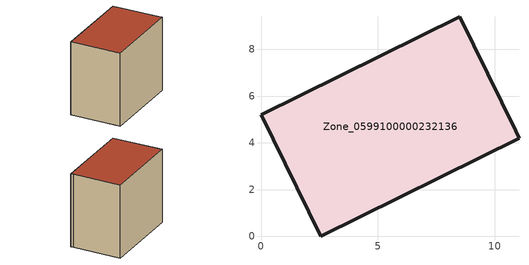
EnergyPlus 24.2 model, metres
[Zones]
Zone_0599100000232136
 floor ground (C_G): 11.05,4.19 2.56,0 0,5.21 8.52,9.4 10.91,4.51 z0
 wall outside (C_F): 2.56,0 11.05,4.19 10.91,4.51 8.52,9.4 0,5.21 2.56,0 z0:8.43
 roof outside (C_R): 0,5.21 2.56,0 11.05,4.19 10.91,4.51 8.52,9.4 z8.43
[BUILDING]
Pand.0599100000232136: North Axis=0; Terrain=City; Loads Convergence Tolerance Value=0.04; Temperature Convergence Tolerance Value=0.4; Solar Distribution=FullExterior; Maximum Number of Warmup Days=25; Minimum Number of Warmup Days=1
[Site:Location]
Rotterdam.The.Hague.AP_ZH_NLD Design_Conditions: Latitude=51.96; Longitude=4.45; Time Zone=1; Elevation=-4.5
[SITE:GROUNDTEMPERATURE:BUILDINGSURFACE]
18, 18, 18, 18, 18, 18, 18, 18, 18, 18, 18, 18
[MATERIAL] Thermal Absorptance=0.9; Solar Absorptance=0.7; Visible Absorptance=0.7
Name | Roughness | Thickness | Conductivity | Density | Specific Heat
G.TC.1965-1974 | MediumSmooth | 0.15 | 0.882353 | 540 | 1210
F.TC.1965-1974 | Rough | 0.3 | 0.697674 | 1920 | 840
R.TC.1965-1974 | MediumRough | 0.2 | 0.232558 | 1500 | 1000
[CONSTRUCTION]
C_G: G.TC.1965-1974
C_F: F.TC.1965-1974
C_R: R.TC.1965-1974
[ZONE]
Zone_0599100000232136: Type=1; Multiplier=1; Ceiling Height=Autocalculate; Volume=Autocalculate; Floor Area=autocalculate; Part of Total Floor Area=Yes
[ZONEINFILTRATION:DESIGNFLOWRATE]
Infil_Zone_0599100000232136: Zone or ZoneList or Space or SpaceList=Zone_0599100000232136; Schedule=AlwaysOn; Design Flow Rate Calculation Method=Flow/Area; Flow Rate per Floor Area=0.003; Constant Term Coefficient=1; Temperature Term Coefficient=0; Velocity Term Coefficient=0; Velocity Squared Term Coefficient=0
[HVACTEMPLATE:ZONE:IDEALLOADSAIRSYSTEM]
Zone_0599100000232136: Maximum Heating Supply Air Temperature=50; Minimum Cooling Supply Air Temperature=13; Maximum Heating Supply Air Humidity Ratio=0.0156; Minimum Cooling Supply Air Humidity Ratio=0.0077; Heating Limit=NoLimit; Cooling Limit=NoLimit; Dehumidification Control Type=ConstantSensibleHeatRatio; Cooling Sensible Heat Ratio=0.7; Dehumidification Setpoint=60; Humidification Control Type=None; Humidification Setpoint=30; Outdoor Air Method=None; Outdoor Air Flow Rate per Person=0.00944; Outdoor Air Flow Rate per Zone Floor Area=0; Outdoor Air Flow Rate per Zone=0; Demand Controlled Ventilation Type=None; Outdoor Air Economizer Type=NoEconomizer; Heat Recovery Type=None; Sensible Heat Recovery Effectiveness=0.7; Latent Heat Recovery Effectiveness=0.65
[ZONECONTROL:THERMOSTAT]
ThermostatControl_Zone_0599100000232136: Zone or ZoneList=Zone_0599100000232136; Control Type Schedule=DualSetpointControlType; Control 1=Thermostat_Zone_0599100000232136; Temperature Difference Between Cutout And Setpoint=0
[THERMOSTATSETPOINT:DUALSETPOINT]
Thermostat_Zone_0599100000232136: Heating Setpoint Temperature Schedule=HeatingSetpoint_Zone_0599100000232136; Cooling Setpoint Temperature Schedule=CoolingSetpoint_Zone_0599100000232136
[SCHEDULE:COMPACT]
HeatingSetpoint_Zone_0599100000232136: Through: 12/31, For: AllDays, Until: 24:00, 21
CoolingSetpoint_Zone_0599100000232136: Through: 12/31, For: AllDays, Until: 24:00, 24
DualSetpointControlType: Through: 12/31, For: AllDays, Until: 24:00, 4
AlwaysOn: Through: 12/31, For: AllDays, Until: 24:00, 1
